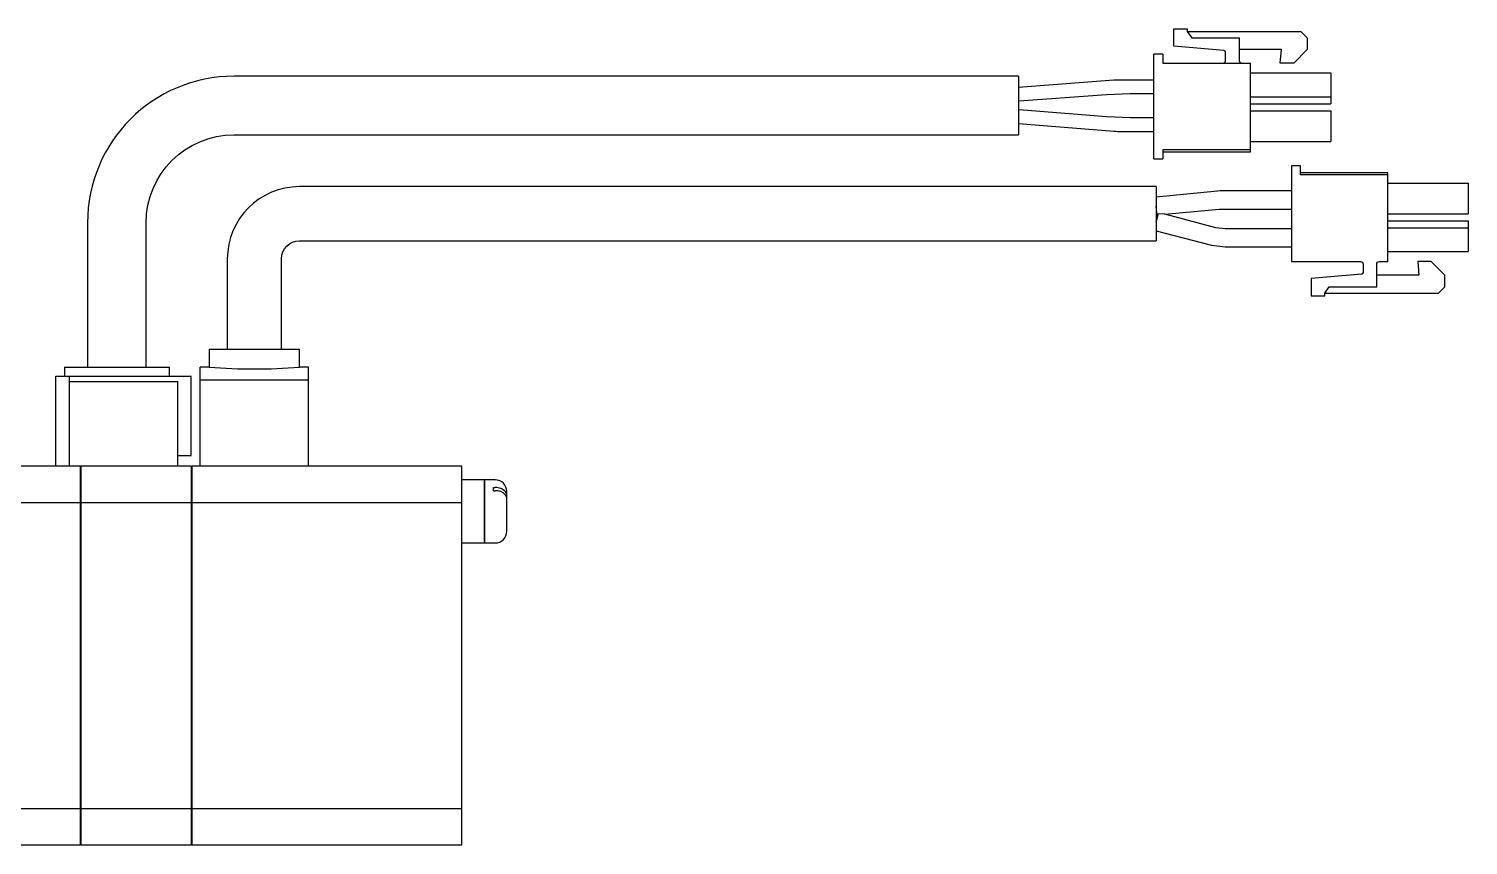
# Model space of a CAD drawing. Extents: x 0 to 1580, y -8 to 1316.
# Drawn here: x 602.9 to 762.5, y 532.7 to 623.2 of the extents above; entities that cross this region are included whole.
import ezdxf

# ---------------------------------------------------------------- set-up
doc = ezdxf.new("R2010")
doc.units = 0
doc.header["$LTSCALE"] = 0.5
doc.layers.add('MSM_CONTINUOUS', color=7, linetype='CONTINUOUS')

msp = doc.modelspace()

# ---------------------------------------------------------------- linework, layer by layer
at = {"layer": 'MSM_CONTINUOUS'}
for p, q in [((729.86, 623.24), (731.36, 623.24)), ((729.86, 621.33), (729.86, 623.24)), ((731.36, 623.24), (731.36, 622.94)), ((731.36, 622.94), (731.86, 622.24)), ((731.36, 622.94), (743.96, 622.94)), ((743.96, 622.94), (744.66, 622.24)), ((735.43, 620.84), (729.86, 621.33)), ((731.86, 622.24), (737.11, 622.24)), ((737.11, 622.24), (737.11, 619.74)), ((741.79, 620.94), (737.11, 620.94)), ((741.66, 619.44), (741.79, 620.94)), ((744.66, 620.94), (743.16, 619.44)), ((744.66, 622.24), (744.66, 620.94)), ((728.66, 620.44), (727.66, 620.44)), ((727.66, 608.84), (727.66, 620.44)), ((728.66, 620.44), (728.66, 619.44)), ((728.66, 619.44), (738.36, 619.44)), ((735.61, 619.74), (735.61, 620.64)), ((738.36, 609.59), (738.36, 619.44)), ((743.16, 619.44), (741.66, 619.44)), ((712.66, 617.99), (625.66, 617.99)), ((712.66, 617.99), (712.66, 611.49)), ((738.36, 618.34), (747.26, 618.34)), ((747.26, 618.34), (747.26, 614.94)), ((723.23, 617.53), (712.66, 616.74)), ((727.66, 617.56), (724.04, 617.56)), ((712.72, 615.24), (722.4, 615.97)), ((722.4, 615.97), (725.03, 616.06)), ((725.03, 616.06), (727.66, 616.06)), ((738.36, 615.69), (747.26, 615.69)), ((738.36, 614.94), (747.26, 614.94)), ((722.4, 613.47), (712.72, 614.24)), ((725.03, 613.36), (722.4, 613.47)), ((727.66, 613.36), (725.03, 613.36)), ((738.36, 614.14), (747.26, 614.14)), ((747.26, 614.14), (747.26, 610.74)), ((625.66, 611.49), (712.66, 611.49)), ((712.66, 612.74), (723.21, 611.9)), ((724.06, 611.86), (727.66, 611.86)), ((738.36, 609.84), (728.66, 609.84)), ((728.66, 609.84), (728.66, 608.84)), ((738.36, 610.74), (747.26, 610.74)), ((727.66, 608.84), (728.66, 608.84)), ((728.66, 609.59), (738.36, 609.59)), ((743.91, 608.04), (742.91, 608.04)), ((742.91, 608.04), (742.91, 597.44)), ((743.91, 608.04), (742.91, 608.04)), ((743.91, 607.04), (743.91, 608.04)), ((753.61, 607.29), (743.91, 607.29)), ((753.61, 607.04), (743.91, 607.04)), ((753.61, 607.04), (743.91, 607.04)), ((753.61, 607.04), (753.61, 607.29)), ((753.61, 597.44), (753.61, 607.04)), ((727.91, 605.74), (632.91, 605.74)), ((727.91, 605.74), (727.91, 599.74)), ((734.72, 605.25), (727.91, 604.59)), ((735.01, 605.26), (734.72, 605.25)), ((742.91, 605.26), (735.01, 605.26)), ((753.61, 606.14), (762.51, 606.14)), ((753.61, 606.14), (762.51, 606.14)), ((762.51, 606.14), (762.51, 602.74)), ((728.01, 602.59), (727.91, 603.59)), ((727.91, 601.89), (728.13, 602.73)), ((728.1, 602.6), (727.91, 601.89)), ((728.01, 602.59), (728.1, 602.6)), ((728.1, 602.6), (728.13, 602.73)), ((728.13, 602.73), (728.1, 602.6)), ((728.86, 602.68), (728.13, 602.73)), ((728.86, 602.68), (734.91, 603.26)), ((734.54, 601.19), (728.86, 602.68)), ((734.91, 603.26), (735.01, 603.26)), ((735.01, 603.26), (742.91, 603.26)), ((753.61, 602.74), (762.51, 602.74)), ((753.61, 601.94), (762.51, 601.94)), ((753.61, 601.94), (762.51, 601.94)), ((762.51, 601.94), (762.51, 598.54)), ((609.41, 601.74), (609.41, 585.74)), ((615.91, 585.74), (615.91, 601.74)), ((727.91, 600.86), (734.04, 599.26)), ((735.55, 601.06), (734.54, 601.19)), ((742.91, 601.06), (735.55, 601.06)), ((753.61, 601.19), (762.51, 601.19)), ((632.91, 599.74), (727.91, 599.74)), ((734.04, 599.26), (735.55, 599.06)), ((735.55, 599.06), (742.91, 599.06)), ((624.91, 597.74), (624.91, 587.74)), ((630.91, 587.74), (630.91, 597.74)), ((742.91, 597.44), (750.56, 597.44)), ((750.86, 597.14), (750.86, 596.24)), ((752.36, 594.64), (752.36, 597.14)), ((752.66, 597.44), (753.61, 597.44)), ((753.61, 598.54), (762.51, 598.54)), ((758.41, 597.44), (756.91, 597.44)), ((758.41, 597.44), (756.91, 597.44)), ((756.91, 597.44), (757.04, 595.94)), ((759.91, 595.94), (758.41, 597.44)), ((759.91, 595.94), (758.41, 597.44)), ((750.68, 596.04), (745.11, 595.55)), ((750.68, 596.04), (745.11, 595.55)), ((745.11, 595.55), (745.11, 593.64)), ((750.68, 596.04), (749.53, 595.94)), ((750.68, 596.04), (749.53, 595.94)), ((749.53, 595.94), (749.53, 595.94)), ((757.04, 595.94), (752.36, 595.94)), ((757.04, 595.94), (752.36, 595.94)), ((759.91, 594.64), (759.91, 595.94)), ((746.61, 593.94), (747.11, 594.64)), ((746.61, 593.64), (746.61, 593.94)), ((746.61, 593.94), (759.21, 593.94)), ((747.11, 594.64), (752.36, 594.64)), ((759.21, 593.94), (759.91, 594.64)), ((745.11, 593.64), (746.61, 593.64)), ((622.91, 587.74), (632.91, 587.74)), ((622.91, 587.74), (622.91, 585.73)), ((632.91, 585.73), (632.91, 587.74)), ((605.91, 574.74), (605.91, 584.74)), ((605.91, 584.74), (620.91, 584.74)), ((606.84, 585.74), (618.48, 585.74)), ((606.84, 585.74), (606.84, 584.74)), ((607.41, 574.74), (607.41, 584.74)), ((618.48, 584.74), (618.48, 585.74)), ((620.91, 575.94), (620.91, 584.74)), ((621.91, 574.74), (621.91, 585.73)), ((622.91, 585.73), (621.91, 585.73)), ((621.91, 584.31), (633.91, 584.31)), ((633.91, 585.73), (632.91, 585.73)), ((633.91, 574.74), (633.91, 585.73)), ((607.41, 584.14), (619.41, 584.14)), ((619.41, 574.74), (619.41, 584.14)), ((620.91, 574.74), (584.66, 574.74)), ((608.61, 574.74), (608.61, 532.74)), ((608.66, 574.69), (608.61, 574.69)), ((608.66, 574.74), (608.66, 532.74)), ((619.41, 575.94), (620.91, 575.94)), ((620.91, 574.74), (620.91, 532.74)), ((620.96, 574.69), (620.91, 574.69)), ((620.96, 574.74), (620.96, 532.74)), ((650.91, 574.74), (620.96, 574.74)), ((650.91, 532.74), (650.91, 574.74)), ((653.41, 573.24), (650.91, 573.24)), ((653.41, 566.24), (653.41, 573.24)), ((653.46, 573.19), (653.41, 573.19)), ((653.46, 566.24), (653.46, 573.24)), ((654.61, 573.24), (653.46, 573.24)), ((654.41, 572.38), (654.61, 572.38)), ((654.41, 572.03), (654.41, 572.38)), ((654.41, 572.03), (654.61, 572.03)), ((655.91, 567.54), (655.91, 571.94)), ((608.61, 570.71), (584.66, 570.71)), ((608.66, 570.45), (608.61, 570.45)), ((620.91, 570.71), (608.66, 570.71)), ((620.96, 570.45), (620.91, 570.45)), ((650.91, 570.71), (620.96, 570.71)), ((650.91, 566.24), (653.41, 566.24)), ((653.41, 566.29), (653.46, 566.29)), ((653.46, 566.24), (654.61, 566.24)), ((608.61, 536.77), (584.66, 536.77)), ((608.66, 537.03), (608.61, 537.03)), ((620.91, 536.77), (608.66, 536.77)), ((620.96, 537.03), (620.91, 537.03)), ((650.91, 536.77), (620.96, 536.77)), ((608.61, 532.74), (584.66, 532.74)), ((608.66, 532.79), (608.61, 532.79)), ((620.91, 532.74), (608.66, 532.74)), ((620.96, 532.79), (620.91, 532.79)), ((650.91, 532.74), (620.96, 532.74))]:
    msp.add_line(p, q, dxfattribs=at)
for points in [[(712.72, 615.24, 0), (712.72, 615.24, 0), (712.72, 615.24, 0), (712.72, 615.24, 0), (712.72, 615.24, 0), (712.72, 615.24, 0), (712.72, 615.24, 0), (712.71, 615.24, 0), (712.71, 615.24, 0), (712.71, 615.24, 0), (712.71, 615.24, 0), (712.71, 615.24, 0), (712.71, 615.24, 0), (712.71, 615.24, 0), (712.71, 615.24, 0), (712.71, 615.24, 0), (712.71, 615.24, 0), (712.71, 615.24, 0), (712.71, 615.24, 0), (712.71, 615.24, 0), (712.71, 615.24, 0), (712.71, 615.24, 0), (712.71, 615.24, 0), (712.71, 615.24, 0), (712.71, 615.24, 0), (712.71, 615.24, 0), (712.71, 615.24, 0), (712.71, 615.24, 0), (712.71, 615.24, 0), (712.71, 615.24, 0), (712.7, 615.24, 0), (712.7, 615.24, 0), (712.7, 615.24, 0), (712.7, 615.24, 0), (712.7, 615.24, 0), (712.7, 615.24, 0), (712.7, 615.24, 0), (712.7, 615.24, 0), (712.7, 615.24, 0), (712.7, 615.24, 0), (712.7, 615.24, 0), (712.7, 615.24, 0), (712.7, 615.24, 0), (712.7, 615.24, 0), (712.7, 615.24, 0), (712.7, 615.24, 0), (712.7, 615.24, 0), (712.7, 615.24, 0), (712.7, 615.24, 0), (712.7, 615.24, 0), (712.7, 615.25, 0), (712.7, 615.25, 0), (712.7, 615.25, 0), (712.69, 615.25, 0), (712.69, 615.25, 0), (712.69, 615.25, 0), (712.69, 615.25, 0), (712.69, 615.25, 0), (712.69, 615.25, 0), (712.69, 615.25, 0), (712.69, 615.25, 0), (712.69, 615.25, 0), (712.69, 615.25, 0), (712.69, 615.25, 0), (712.69, 615.25, 0), (712.69, 615.25, 0), (712.69, 615.25, 0), (712.69, 615.25, 0), (712.69, 615.25, 0), (712.69, 615.25, 0), (712.69, 615.25, 0), (712.69, 615.25, 0), (712.69, 615.25, 0), (712.68, 615.25, 0), (712.68, 615.25, 0), (712.68, 615.25, 0), (712.68, 615.25, 0), (712.68, 615.25, 0), (712.68, 615.25, 0), (712.68, 615.25, 0), (712.68, 615.25, 0), (712.68, 615.25, 0), (712.68, 615.25, 0), (712.68, 615.25, 0), (712.68, 615.25, 0), (712.68, 615.25, 0), (712.68, 615.25, 0), (712.68, 615.25, 0), (712.68, 615.25, 0), (712.68, 615.25, 0), (712.68, 615.25, 0), (712.68, 615.25, 0), (712.68, 615.25, 0), (712.68, 615.25, 0), (712.68, 615.25, 0), (712.68, 615.25, 0), (712.67, 615.25, 0), (712.67, 615.26, 0), (712.67, 615.26, 0), (712.67, 615.26, 0), (712.67, 615.26, 0), (712.67, 615.26, 0), (712.67, 615.26, 0), (712.67, 615.26, 0), (712.67, 615.26, 0), (712.67, 615.26, 0), (712.67, 615.26, 0), (712.67, 615.26, 0), (712.67, 615.26, 0), (712.67, 615.26, 0), (712.67, 615.26, 0), (712.67, 615.26, 0), (712.67, 615.26, 0), (712.67, 615.26, 0), (712.67, 615.26, 0), (712.67, 615.26, 0), (712.67, 615.26, 0), (712.67, 615.26, 0), (712.67, 615.26, 0), (712.66, 615.26, 0), (712.66, 615.26, 0), (712.66, 615.26, 0), (712.66, 615.26, 0), (712.66, 615.26, 0), (712.66, 615.27, 0), (712.66, 615.27, 0), (712.66, 615.27, 0), (712.66, 615.27, 0), (712.66, 615.27, 0)], [(712.66, 614.21, 0), (712.66, 614.21, 0), (712.66, 614.21, 0), (712.66, 614.21, 0), (712.66, 614.21, 0), (712.66, 614.21, 0), (712.66, 614.21, 0), (712.66, 614.21, 0), (712.66, 614.21, 0), (712.66, 614.21, 0), (712.67, 614.21, 0), (712.67, 614.21, 0), (712.67, 614.21, 0), (712.67, 614.21, 0), (712.67, 614.22, 0), (712.67, 614.22, 0), (712.67, 614.22, 0), (712.67, 614.22, 0), (712.67, 614.22, 0), (712.67, 614.22, 0), (712.67, 614.22, 0), (712.67, 614.22, 0), (712.67, 614.22, 0), (712.67, 614.22, 0), (712.67, 614.22, 0), (712.67, 614.22, 0), (712.67, 614.22, 0), (712.67, 614.22, 0), (712.67, 614.22, 0), (712.67, 614.22, 0), (712.67, 614.22, 0), (712.68, 614.22, 0), (712.68, 614.22, 0), (712.68, 614.22, 0), (712.68, 614.22, 0), (712.68, 614.22, 0), (712.68, 614.22, 0), (712.68, 614.22, 0), (712.68, 614.22, 0), (712.68, 614.22, 0), (712.68, 614.23, 0), (712.68, 614.23, 0), (712.68, 614.23, 0), (712.68, 614.23, 0), (712.68, 614.23, 0), (712.68, 614.23, 0), (712.68, 614.23, 0), (712.68, 614.23, 0), (712.68, 614.23, 0), (712.68, 614.23, 0), (712.68, 614.23, 0), (712.68, 614.23, 0), (712.69, 614.23, 0), (712.69, 614.23, 0), (712.69, 614.23, 0), (712.69, 614.23, 0), (712.69, 614.23, 0), (712.69, 614.23, 0), (712.69, 614.23, 0), (712.69, 614.23, 0), (712.69, 614.23, 0), (712.69, 614.23, 0), (712.69, 614.23, 0), (712.69, 614.23, 0), (712.69, 614.23, 0), (712.69, 614.23, 0), (712.69, 614.23, 0), (712.69, 614.23, 0), (712.69, 614.23, 0), (712.69, 614.23, 0), (712.69, 614.23, 0), (712.69, 614.23, 0), (712.7, 614.23, 0), (712.7, 614.23, 0), (712.7, 614.23, 0), (712.7, 614.23, 0), (712.7, 614.23, 0), (712.7, 614.23, 0), (712.7, 614.23, 0), (712.7, 614.23, 0), (712.7, 614.23, 0), (712.7, 614.23, 0), (712.7, 614.24, 0), (712.7, 614.24, 0), (712.7, 614.24, 0), (712.7, 614.24, 0), (712.7, 614.24, 0), (712.7, 614.24, 0), (712.7, 614.24, 0), (712.7, 614.24, 0), (712.7, 614.24, 0), (712.7, 614.24, 0), (712.7, 614.24, 0), (712.71, 614.24, 0), (712.71, 614.24, 0), (712.71, 614.24, 0), (712.71, 614.24, 0), (712.71, 614.24, 0), (712.71, 614.24, 0), (712.71, 614.24, 0), (712.71, 614.24, 0), (712.71, 614.24, 0), (712.71, 614.24, 0), (712.71, 614.24, 0), (712.71, 614.24, 0), (712.71, 614.24, 0), (712.71, 614.24, 0), (712.71, 614.24, 0), (712.71, 614.24, 0), (712.71, 614.24, 0), (712.71, 614.24, 0), (712.71, 614.24, 0), (712.71, 614.24, 0), (712.71, 614.24, 0), (712.71, 614.24, 0), (712.72, 614.24, 0), (712.72, 614.24, 0), (712.72, 614.24, 0), (712.72, 614.24, 0), (712.72, 614.24, 0), (712.72, 614.24, 0), (712.72, 614.24, 0), (712.72, 614.24, 0), (712.72, 614.24, 0), (712.72, 614.24, 0), (712.72, 614.24, 0), (712.72, 614.24, 0), (712.72, 614.24, 0), (712.72, 614.24, 0)]]:
    msp.add_polyline3d(points, dxfattribs=at)
for centre, radius, start, end in [((735.31, 619.74), 0.3, 270, 0), ((735.41, 620.64), 0.2, 0, 85), ((737.41, 619.74), 0.3, 180, 270), ((625.66, 601.74), 16.25, 90, 180), ((724.04, 606.81), 10.75, 90, 94.2892), ((724.06, 622.61), 10.75, 265.452, 270), ((632.91, 597.74), 8, 90, 180), ((750.66, 596.24), 0.2, 275, 0), ((750.66, 596.24), 0.2, 275, 0), ((627.91, 645.53), 60, 265.2198, 274.7802), ((654.61, 571.94), 1.3, 0, 90), ((654.69, 570.98), 1.41, 41.3743, 92.8178), ((654.7, 570.65), 1.39, 42.8199, 93.04), ((655.16, 571.09), 0.754, 5.8166, 41.8939), ((655.16, 571.44), 0.751, 1.7681, 38.8955), ((654.61, 567.54), 1.3, 270, 360)]:
    msp.add_arc(centre, radius, start, end, dxfattribs=at)
at = {"layer": 'MSM_CONTINUOUS', "extrusion": (0, 0, -1)}
for centre, radius, start, end in [((-625.66, 601.74), 9.75, 0, 90), ((-632.91, 597.74), 2, 0, 90), ((-750.56, 597.14), 0.3, 90, 180), ((-752.66, 597.14), 0.3, 0, 90), ((-750.66, 596.24), 0.2, 180, 265)]:
    msp.add_arc(centre, radius, start, end, dxfattribs=at)

doc.saveas('drawing.dxf')
